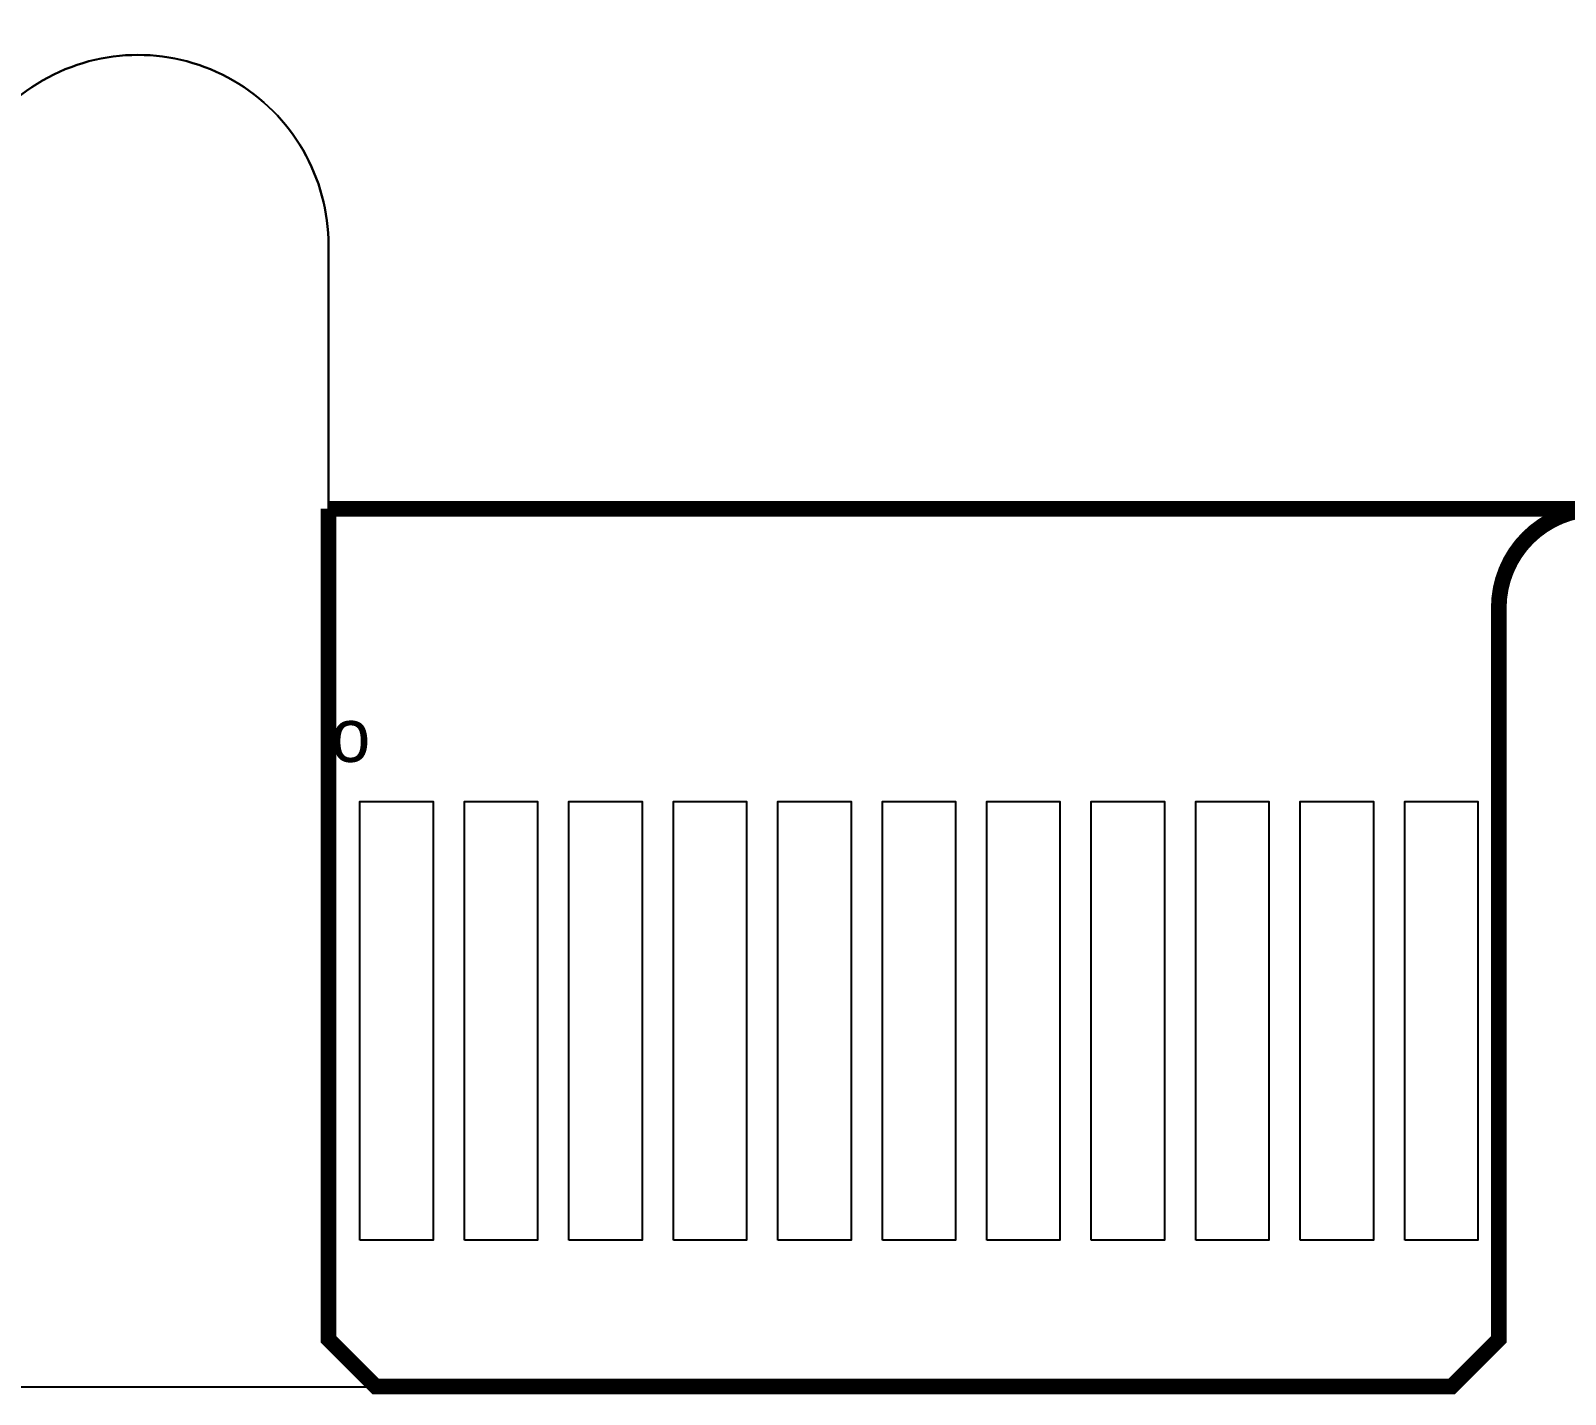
# Model space of a CAD drawing. Extents: x -41 to 160, y -9 to 129.
# Drawn here: x 34.65 to 49.34, y -9.42 to 3.63 of the extents above; entities that cross this region are included whole.
import ezdxf

# ---------------------------------------------------------------- set-up
doc = ezdxf.new("R2010")
doc.units = 0
for name, color, linetype in [('BG_DIMENSION', 7, 'CONTINUOUS'), ('BG_OUTLINE', 7, 'CONTINUOUS'), ('PG_SILKSCREEN_TOP', 2, 'CONTINUOUS'), ('PIN_TOP', 1, 'CONTINUOUS')]:
    doc.layers.add(name, color=color, linetype=linetype)

msp = doc.modelspace()

# ---------------------------------------------------------------- linework, layer by layer
at = {"layer": 'BG_DIMENSION'}
msp.add_lwpolyline([(40.600046, -9.350096), (-38.265735, -9.350096)], dxfattribs=at)
at = {"layer": 'BG_OUTLINE'}
for points in [[(71.290942, -9.350096), (51.100101, -9.350096), (50.6, -8.849995), (50.6, -1.899996, 1.000004), (48.700106, -1.899996), (48.700106, -8.849995), (48.200005, -9.350096), (38.000102, -9.350096), (37.500001, -8.849995), (37.500001, 1.575003, 1.000005), (33.849996, 1.575003), (33.849996, -4.850003), (25.849986, -4.850003), (25.849986, 3.399917), (7.499985, 3.399917), (7.499985, -4.850003), (-6.571691, -4.850003, -0.401142), (-7.499985, -3.825977), (-7.49996, 110.871787, -0.401142), (-6.475933, 111.800081), (159.221475, 111.800081, -0.401142)], [(33.849996, 1.575003, -1.000005), (37.500001, 1.575003)], [(48.700106, -1.899996, -1.000004), (50.6, -1.899996)]]:
    msp.add_lwpolyline(points, format="xyb", dxfattribs=at)
for points in [[(37.500001, 1.575003), (37.500001, -8.849995)], [(48.700106, -8.849995), (48.700106, -1.899996)], [(37.500001, -8.849995), (38.000102, -9.350096)], [(48.200005, -9.350096), (48.700106, -8.849995)], [(38.000102, -9.350096), (48.200005, -9.350096)]]:
    msp.add_lwpolyline(points, dxfattribs=at)
at = {"layer": 'PG_SILKSCREEN_TOP', "const_width": 0.150089}
msp.add_lwpolyline([(37.500306, -0.944194), (37.500306, -8.894191), (37.950115, -9.343974), (48.250323, -9.343974), (48.700106, -8.894191), (48.700106, -1.89418, -0.999995), (50.600305, -1.89418), (50.600305, -8.844077), (51.050114, -9.343974), (71.278217, -9.335084), (71.800212, -8.844077), (71.800212, -0.944194), (37.500306, -0.944194)], format="xyb", dxfattribs=at)
at = {"layer": 'PIN_TOP'}
for points in [[(37.800204, -7.944028), (37.800204, -3.744138), (38.500202, -3.744138), (38.500202, -7.944028)], [(38.800202, -7.944028), (38.800202, -3.744138), (39.5002, -3.744138), (39.5002, -7.944028)], [(39.8002, -7.944028), (39.8002, -3.744138), (40.500198, -3.744138), (40.500198, -7.944028)], [(40.800198, -7.944028), (40.800198, -3.744138), (41.500196, -3.744138), (41.500196, -7.944028)], [(41.800196, -7.944028), (41.800196, -3.744138), (42.500194, -3.744138), (42.500194, -7.944028)], [(42.800194, -7.944028), (42.800194, -3.744138), (43.500192, -3.744138), (43.500192, -7.944028)], [(43.800217, -7.944028), (43.800217, -3.744138), (44.500216, -3.744138), (44.500216, -7.944028)], [(44.800215, -7.944028), (44.800215, -3.744138), (45.500214, -3.744138), (45.500214, -7.944028)], [(45.800213, -7.944028), (45.800213, -3.744138), (46.500212, -3.744138), (46.500212, -7.944028)], [(46.800211, -7.944028), (46.800211, -3.744138), (47.50021, -3.744138), (47.50021, -7.944028)], [(47.800209, -7.944028), (47.800209, -3.744138), (48.500208, -3.744138), (48.500208, -7.944028)]]:
    msp.add_lwpolyline(points, close=True, dxfattribs=at)

# ---------------------------------------------------------------- texts
at = {"layer": 'PG_SILKSCREEN_TOP'}
msp.add_text('o', height=0.508, dxfattribs=at).set_placement((37.521617, -3.366084))

doc.saveas('drawing.dxf')
